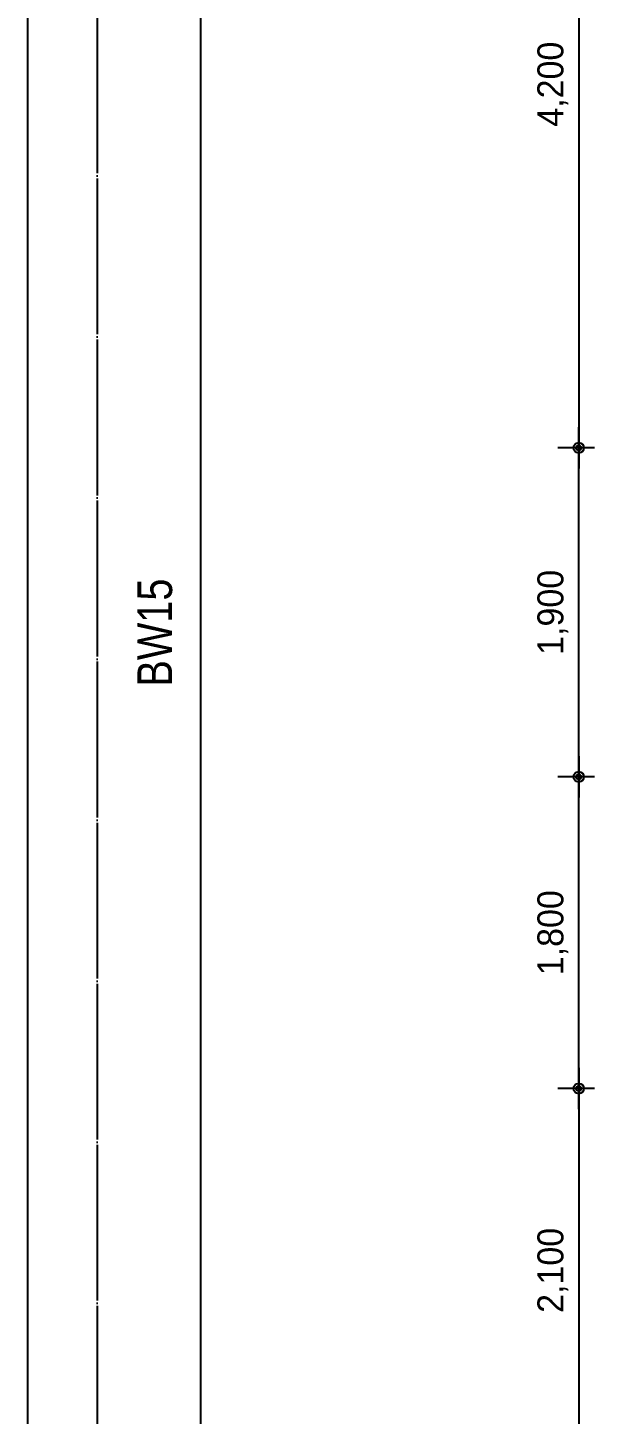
# Model space of a CAD drawing. Header units: millimetres. Extents: x 11948722 to 13111668, y -10771712 to -10232988.
# Drawn here: x 12072614 to 12076006, y -10575944 to -10567937 of the extents above; entities that cross this region are included whole.
import ezdxf
from ezdxf.enums import TextEntityAlignment as Align

# ---------------------------------------------------------------- set-up
doc = ezdxf.new("R2010")
doc.units = ezdxf.units.MM
doc.header["$LTSCALE"] = 150
doc.header["$MEASUREMENT"] = 0
doc.linetypes.add('CEN', pattern=[6.2, 6, -0.1, 0, -0.1])
doc.layers.get('0').update_dxf_attribs({"linetype": 'CONTINUOUS'})
doc.layers.get('Defpoints').update_dxf_attribs({"color": 117, "linetype": 'CONTINUOUS'})
for name, color, linetype in [('A-중심선', 10, 'CEN'), ('CON-C', 2, 'CONTINUOUS'), ('Xref-계단단면도$0$3 dim0', 7, 'CONTINUOUS')]:
    doc.layers.add(name, color=color, linetype=linetype)
doc.styles.add('A.NARROW', font='ARIALN.TTF')
doc.styles.add('Xref-계단단면도$0$나눔고딕 Se', font='')
doc.styles.get('Xref-계단단면도$0$나눔고딕 Se').set_extended_font_data('Dotum')
doc.dimstyles.new('Xref-계단단면도$0$A1-100', dxfattribs={"dimtxt": 3, "dimasz": 1, "dimexe": 2, "dimexo": 2, "dimgap": 1, "dimtad": 1, "dimdec": 0, "dimzin": 12, "dimdsep": 46, "dimlunit": 6, "dimtxsty": 'Xref-계단단면도$0$나눔고딕 Se', "dimblk1": 'Xref-계단단면도$0$DIMDOT', "dimblk2": 'Xref-계단단면도$0$DIMDOT', "dimsah": 1, "dimcen": -1, "dimdle": 2, "dimclrd": 256, "dimclre": 256, "dimclrt": 3, "dimadec": 0, "dimazin": 0, "dimtfac": 1, "dimtdec": 0, "dimtix": 1, "dimtmove": 2, "dimatfit": 3, "dimldrblk": 'Xref-계단단면도$0$DIMDOT', "dimfxl": 1, "dimtvp": 1, "dimtolj": 1, "dimtzin": 12, "dimlwd": -1, "dimlwe": -1, "dimarcsym": 0})

# ---------------------------------------------------------------- blocks, each defined once
blk = doc.blocks.new('Xref-계단단면도$0$DIMDOT')
at = {"color": 0}
blk.add_line((-2, 0), (2, 0), dxfattribs=at)
for radius in [0.5, 0.25]:
    blk.add_circle((0, 0), radius, dxfattribs=at)
blk = doc.blocks.new('*D794')
at = {"layer": 'Defpoints', "color": 0, "transparency": 16777216}
for p in [(12076005.5, -10574062.8), (12075794.4, -10576162.8), (12076005.5, -10576162.8)]:
    blk.add_point(p, dxfattribs=at)
at = {"layer": 'Xref-계단단면도$0$3 dim0', "transparency": 16777216}
for p, q in [((12075885.5, -10574062.8), (12075674.4, -10574062.8)), ((12075794.4, -10574122.8), (12075794.4, -10576102.8)), ((12075885.5, -10576162.8), (12075674.4, -10576162.8))]:
    blk.add_line(p, q, dxfattribs=at)
at = {"layer": 'Xref-계단단면도$0$3 dim0', "transparency": 16777216, "xscale": 60, "yscale": 60, "zscale": 60}
for p, rotation in [((12075794.4, -10574062.8), 90), ((12075794.4, -10576162.8), 270)]:
    blk.add_blockref('Xref-계단단면도$0$DIMDOT', p, dxfattribs=dict(at, rotation=rotation))
at = {"layer": 'Xref-계단단면도$0$3 dim0', "color": 3, "transparency": 16777216, "insert": (12075644.9, -10575112.8), "char_height": 150, "attachment_point": 5, "rotation": 90, "style": 'Xref-계단단면도$0$나눔고딕 Se'}
blk.add_mtext('\\A1;2,100', dxfattribs=at)
blk = doc.blocks.new('*D795')
at = {"layer": 'Defpoints', "color": 0, "transparency": 16777216}
for p in [(12075794.4, -10572262.8), (12076005.5, -10572262.8), (12076005.5, -10574062.8)]:
    blk.add_point(p, dxfattribs=at)
at = {"layer": 'Xref-계단단면도$0$3 dim0', "transparency": 16777216}
for p, q in [((12075885.5, -10572262.8), (12075674.4, -10572262.8)), ((12075794.4, -10574002.8), (12075794.4, -10572322.8)), ((12075885.5, -10574062.8), (12075674.4, -10574062.8))]:
    blk.add_line(p, q, dxfattribs=at)
at = {"layer": 'Xref-계단단면도$0$3 dim0', "transparency": 16777216, "xscale": 60, "yscale": 60, "zscale": 60}
for p, rotation in [((12075794.4, -10572262.8), 90), ((12075794.4, -10574062.8), 270)]:
    blk.add_blockref('Xref-계단단면도$0$DIMDOT', p, dxfattribs=dict(at, rotation=rotation))
at = {"layer": 'Xref-계단단면도$0$3 dim0', "color": 3, "transparency": 16777216, "insert": (12075644.9, -10573162.8), "char_height": 150, "attachment_point": 5, "rotation": 90, "style": 'Xref-계단단면도$0$나눔고딕 Se'}
blk.add_mtext('\\A1;1,800', dxfattribs=at)
blk = doc.blocks.new('*D796')
at = {"layer": 'Defpoints', "color": 0, "transparency": 16777216}
for p in [(12075794.4, -10570362.8), (12076005.5, -10570362.8), (12076005.5, -10572262.8)]:
    blk.add_point(p, dxfattribs=at)
at = {"layer": 'Xref-계단단면도$0$3 dim0', "transparency": 16777216}
for p, q in [((12075885.5, -10570362.8), (12075674.4, -10570362.8)), ((12075794.4, -10572202.8), (12075794.4, -10570422.8)), ((12075885.5, -10572262.8), (12075674.4, -10572262.8))]:
    blk.add_line(p, q, dxfattribs=at)
at = {"layer": 'Xref-계단단면도$0$3 dim0', "transparency": 16777216, "xscale": 60, "yscale": 60, "zscale": 60}
for p, rotation in [((12075794.4, -10570362.8), 90), ((12075794.4, -10572262.8), 270)]:
    blk.add_blockref('Xref-계단단면도$0$DIMDOT', p, dxfattribs=dict(at, rotation=rotation))
at = {"layer": 'Xref-계단단면도$0$3 dim0', "color": 3, "transparency": 16777216, "insert": (12075644.9, -10571312.8), "char_height": 150, "attachment_point": 5, "rotation": 90, "style": 'Xref-계단단면도$0$나눔고딕 Se'}
blk.add_mtext('\\A1;1,900', dxfattribs=at)
blk = doc.blocks.new('*D797')
at = {"layer": 'Defpoints', "color": 0, "transparency": 16777216}
for p in [(12076005.5, -10566162.8), (12075794.4, -10570362.8), (12076005.5, -10570362.8)]:
    blk.add_point(p, dxfattribs=at)
at = {"layer": 'Xref-계단단면도$0$3 dim0', "transparency": 16777216}
for p, q in [((12075885.5, -10566162.8), (12075674.4, -10566162.8)), ((12075794.4, -10566222.8), (12075794.4, -10570302.8)), ((12075885.5, -10570362.8), (12075674.4, -10570362.8))]:
    blk.add_line(p, q, dxfattribs=at)
at = {"layer": 'Xref-계단단면도$0$3 dim0', "transparency": 16777216, "xscale": 60, "yscale": 60, "zscale": 60}
for p, rotation in [((12075794.4, -10566162.8), 90), ((12075794.4, -10570362.8), 270)]:
    blk.add_blockref('Xref-계단단면도$0$DIMDOT', p, dxfattribs=dict(at, rotation=rotation))
at = {"layer": 'Xref-계단단면도$0$3 dim0', "color": 3, "transparency": 16777216, "insert": (12075644.9, -10568262.8), "char_height": 150, "attachment_point": 5, "rotation": 90, "style": 'Xref-계단단면도$0$나눔고딕 Se'}
blk.add_mtext('\\A1;4,200', dxfattribs=at)

msp = doc.modelspace()

# ---------------------------------------------------------------- linework, layer by layer
at = {"layer": 'A-중심선'}
msp.add_line((12073013.6, -10528812.8), (12073013.6, -10580443.8), dxfattribs=at)
at = {"layer": 'CON-C', "ltscale": 1200}
for p, q in [((12072613.6, -10579562.8), (12072613.6, -10531137.8)), ((12073613.6, -10577762.8), (12073613.6, -10566162.8))]:
    msp.add_line(p, q, dxfattribs=at)

# ---------------------------------------------------------------- texts
at = {"layer": 'Defpoints', "style": 'A.NARROW'}
msp.add_text('BW15', height=200, rotation=90, dxfattribs=at).set_placement((12073346.8, -10571741.5), align=Align.MIDDLE_LEFT)

# ---------------------------------------------------------------- dimensions: what is measured, and where the dimension line sits
at = {"layer": 'Xref-계단단면도$0$3 dim0'}
for base, p1, p2, angle, picture, middle in [((12075794.4, -10570362.8), (12076005.5, -10566162.8), (12076005.5, -10570362.8), 270, '*D797', (12075644.9, -10568262.8)), ((12075794.4, -10570362.8), (12076005.5, -10572262.8), (12076005.5, -10570362.8), 90, '*D796', (12075644.9, -10571312.8)), ((12075794.4, -10572262.8), (12076005.5, -10574062.8), (12076005.5, -10572262.8), 90, '*D795', (12075644.9, -10573162.8)), ((12075794.4, -10576162.8), (12076005.5, -10574062.8), (12076005.5, -10576162.8), 270, '*D794', (12075644.9, -10575112.8))]:
    dim = msp.add_linear_dim(base=base, p1=p1, p2=p2, angle=angle, dimstyle='Xref-계단단면도$0$A1-100', override={"dimscale": 60, "dimtxt": 2.5}, dxfattribs=at)
    dim.commit()
    dim.dimension.update_dxf_attribs({"geometry": picture, "text_midpoint": middle})

doc.saveas('drawing.dxf')
